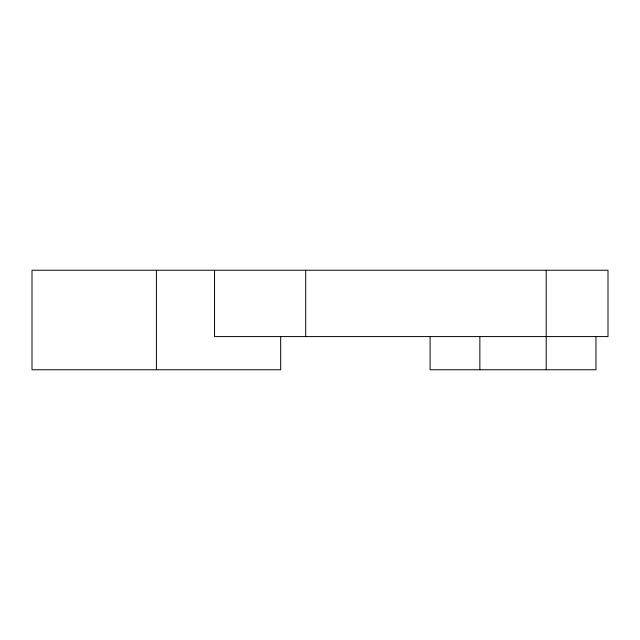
<?xml version="1.0" encoding="UTF-8"?>
<svg xmlns="http://www.w3.org/2000/svg" width="640" height="640" viewBox="0 0 640 640"><rect width="100%" height="100%" fill="white"/><g stroke="black" fill="none" stroke-linecap="round" stroke-linejoin="round"><path stroke-width="0.96" d="M595.976 336.584L595.976 369.76L430.096 369.76L430.096 336.584M546.208 270.24L546.208 369.76M479.864 336.584L479.864 369.76M305.696 270.24L305.696 336.584M280.672 336.584L280.672 369.76L32 369.76L32 270.24L608 270.24L608 336.584L214.56 336.584L214.56 270.24M156.408 270.24L156.408 369.76"/></g></svg>
